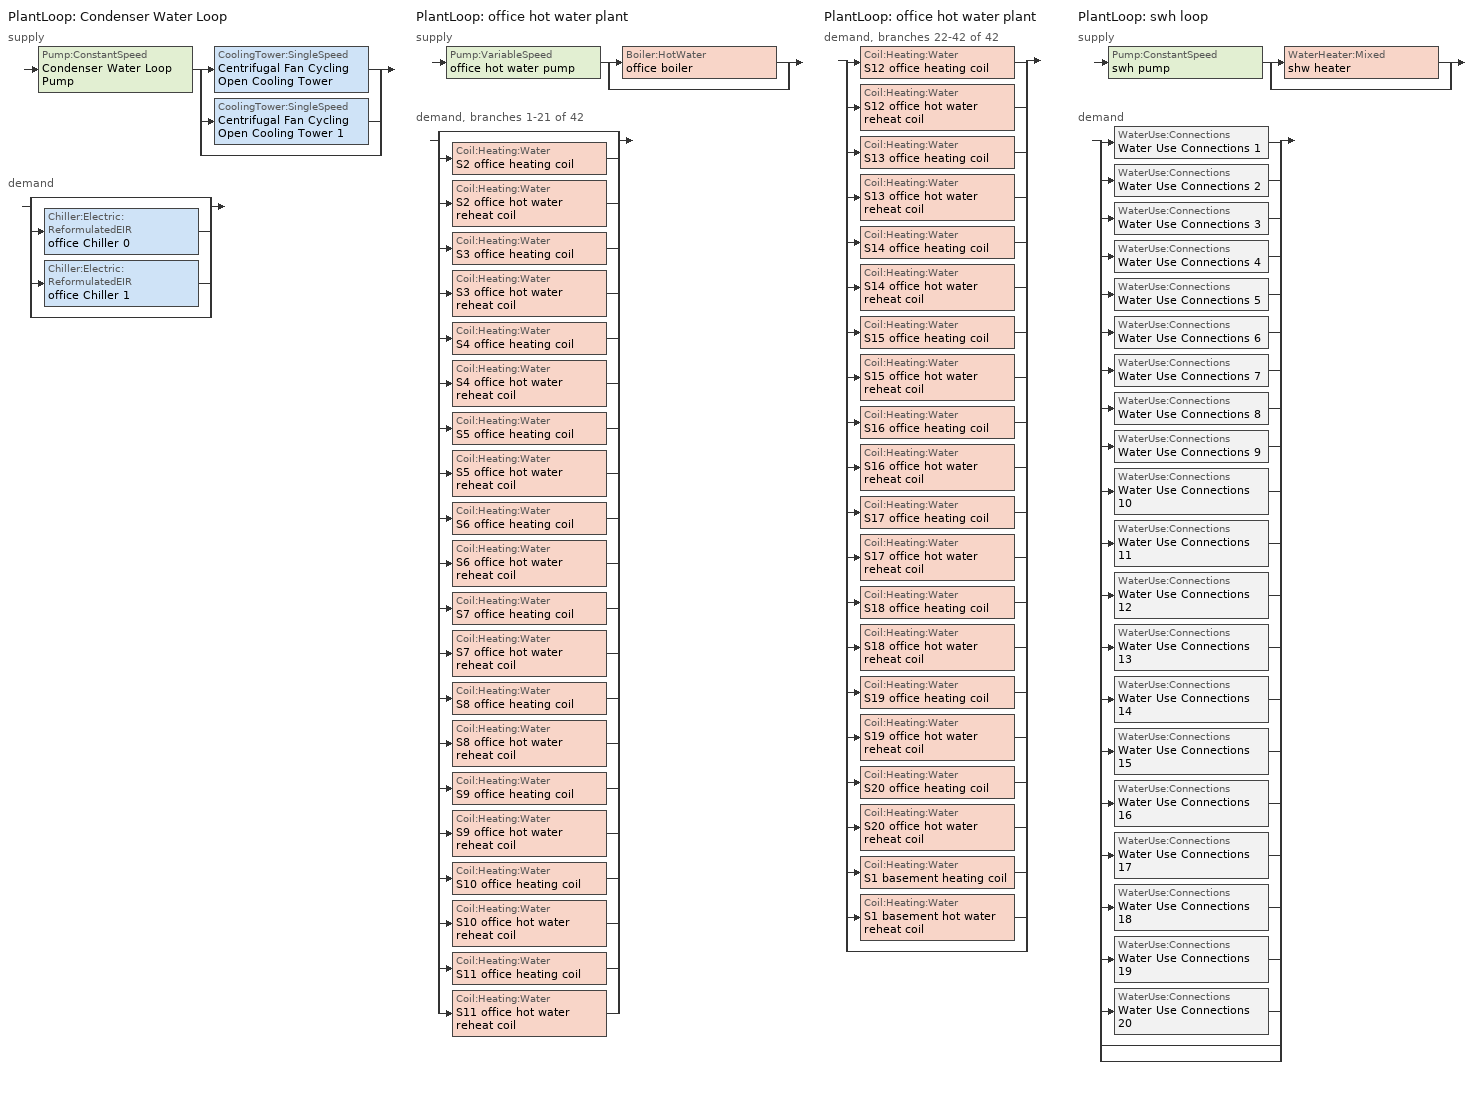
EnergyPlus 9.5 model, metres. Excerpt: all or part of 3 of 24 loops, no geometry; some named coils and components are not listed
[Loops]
PlantLoop 'Condenser Water Loop'
 supply: Pump:ConstantSpeed 'Condenser Water Loop Pump' > split
  | CoolingTower:SingleSpeed 'Centrifugal Fan Cycling Open Cooling Tower'
  | CoolingTower:SingleSpeed 'Centrifugal Fan Cycling Open Cooling Tower 1'
  | bypass
 demand: split
  | bypass
  | Chiller:Electric:ReformulatedEIR 'office Chiller 0'
  | Chiller:Electric:ReformulatedEIR 'office Chiller 1'
  | bypass
PlantLoop 'office hot water plant'
 supply: Pump:VariableSpeed 'office hot water pump' > split
  | Boiler:HotWater 'office boiler'
  | bypass
 demand, branches 1-21 of 42: split
  | bypass
  | Coil:Heating:Water 'S2 office heating coil'
  | Coil:Heating:Water 'S2 office hot water reheat coil'
  | Coil:Heating:Water 'S3 office heating coil'
  | Coil:Heating:Water 'S3 office hot water reheat coil'
  | Coil:Heating:Water 'S4 office heating coil'
  | Coil:Heating:Water 'S4 office hot water reheat coil'
  | Coil:Heating:Water 'S5 office heating coil'
  | Coil:Heating:Water 'S5 office hot water reheat coil'
  | Coil:Heating:Water 'S6 office heating coil'
  | Coil:Heating:Water 'S6 office hot water reheat coil'
  | Coil:Heating:Water 'S7 office heating coil'
  | Coil:Heating:Water 'S7 office hot water reheat coil'
  | Coil:Heating:Water 'S8 office heating coil'
  | Coil:Heating:Water 'S8 office hot water reheat coil'
  | Coil:Heating:Water 'S9 office heating coil'
  | Coil:Heating:Water 'S9 office hot water reheat coil'
  | Coil:Heating:Water 'S10 office heating coil'
  | Coil:Heating:Water 'S10 office hot water reheat coil'
  | Coil:Heating:Water 'S11 office heating coil'
  | Coil:Heating:Water 'S11 office hot water reheat coil'
PlantLoop 'office hot water plant'
 demand, branches 22-42 of 42: split
  | Coil:Heating:Water 'S12 office heating coil'
  | Coil:Heating:Water 'S12 office hot water reheat coil'
  | Coil:Heating:Water 'S13 office heating coil'
  | Coil:Heating:Water 'S13 office hot water reheat coil'
  | Coil:Heating:Water 'S14 office heating coil'
  | Coil:Heating:Water 'S14 office hot water reheat coil'
  | Coil:Heating:Water 'S15 office heating coil'
  | Coil:Heating:Water 'S15 office hot water reheat coil'
  | Coil:Heating:Water 'S16 office heating coil'
  | Coil:Heating:Water 'S16 office hot water reheat coil'
  | Coil:Heating:Water 'S17 office heating coil'
  | Coil:Heating:Water 'S17 office hot water reheat coil'
  | Coil:Heating:Water 'S18 office heating coil'
  | Coil:Heating:Water 'S18 office hot water reheat coil'
  | Coil:Heating:Water 'S19 office heating coil'
  | Coil:Heating:Water 'S19 office hot water reheat coil'
  | Coil:Heating:Water 'S20 office heating coil'
  | Coil:Heating:Water 'S20 office hot water reheat coil'
  | Coil:Heating:Water 'S1 basement heating coil'
  | Coil:Heating:Water 'S1 basement hot water reheat coil'
  | bypass
PlantLoop 'swh loop'
 supply: Pump:ConstantSpeed 'swh pump' > split
  | WaterHeater:Mixed 'shw heater'
  | bypass
 demand: split
  | WaterUse:Connections 'Water Use Connections 1'
  | WaterUse:Connections 'Water Use Connections 2'
  | WaterUse:Connections 'Water Use Connections 3'
  | WaterUse:Connections 'Water Use Connections 4'
  | WaterUse:Connections 'Water Use Connections 5'
  | WaterUse:Connections 'Water Use Connections 6'
  | WaterUse:Connections 'Water Use Connections 7'
  | WaterUse:Connections 'Water Use Connections 8'
  | WaterUse:Connections 'Water Use Connections 9'
  | WaterUse:Connections 'Water Use Connections 10'
  | WaterUse:Connections 'Water Use Connections 11'
  | WaterUse:Connections 'Water Use Connections 12'
  | WaterUse:Connections 'Water Use Connections 13'
  | WaterUse:Connections 'Water Use Connections 14'
  | WaterUse:Connections 'Water Use Connections 15'
  | WaterUse:Connections 'Water Use Connections 16'
  | WaterUse:Connections 'Water Use Connections 17'
  | WaterUse:Connections 'Water Use Connections 18'
  | WaterUse:Connections 'Water Use Connections 19'
  | WaterUse:Connections 'Water Use Connections 20'
  | bypass
  | bypass
[Coil:Heating:Water] U-Factor Times Area Value {W/K}=Autosize; Maximum Water Flow Rate {m3/s}=Autosize; Performance Input Method=UFactorTimesAreaAndDesignWaterFlowRate; Rated Capacity {W}=Autosize; Rated Inlet Water Temperature {C}=82.22; Rated Inlet Air Temperature {C}=16.6; Rated Outlet Water Temperature {C}=71.1; Rated Outlet Air Temperature {C}=32.2; Rated Ratio for Air and Water Convection=0.5
Name | Availability Schedule
S1 basement hot water reheat coil | basement hvac year
S10 office hot water reheat coil; S11 office hot water reheat coil; S12 office hot water reheat coil; S13 office hot water reheat coil; S14 office hot water reheat coil; S15 office hot water reheat coil; S16 office hot water reheat coil; S17 office hot water reheat coil; S18 office hot water reheat coil; S19 office hot water reheat coil; S2 office hot water reheat coil; S20 office hot water reheat coil; S3 office hot water reheat coil; S4 office hot water reheat coil; S5 office hot water reheat coil; S6 office hot water reheat coil; S7 office hot water reheat coil; S8 office hot water reheat coil; S9 office hot water reheat coil | office hvac year
[SetpointManager:Scheduled] Control Variable=Temperature
Name | Schedule
Setpoint Manager Scheduled 1 | Condenser Water Loop Temp - 26.6667C
office hot water setpoint manager | hot water supply temperature
Setpoint Manager Scheduled 2 | swh setpoint temp
[PlantLoop] Fluid Type=Water; Maximum Loop Flow Rate {m3/s}=Autosize; Minimum Loop Flow Rate {m3/s}=0; Plant Loop Volume {m3}=Autocalculate; Load Distribution Scheme=Optimal; Plant Loop Demand Calculation Scheme=SingleSetpoint
Name | Plant Equipment Operation Scheme | Maximum Loop Temperature {C} | Minimum Loop Temperature {C}
Condenser Water Loop | Condenser Water Loop Operation Schemes | 80 | 5
office hot water plant | office hot water plant Operation Schemes | 100 | 0
swh loop | swh loop Operation Schemes | 100 | 0
[Sizing:Plant] Sizing Option=NonCoincident; Zone Timesteps in Averaging Window=1; Coincident Sizing Factor Mode=None
Name | Loop Type | Design Loop Exit Temperature {C} | Loop Design Temperature Difference {deltaC}
Condenser Water Loop | Condenser | 29.4444 | 5.55556
office hot water plant | Heating | 82.22 | 22.22
swh loop | heating | 60 | 5
[Pump:ConstantSpeed] Design Flow Rate {m3/s}=Autosize; Design Power Consumption {W}=Autosize; Fraction of Motor Inefficiencies to Fluid Stream=0; Pump Control Type=Intermittent; Design Power Sizing Method=PowerPerFlowPerPressure; Design Electric Power per Unit Flow Rate {W/(m3/s)}=348701.1; Design Shaft Power per Unit Flow Rate per Unit Head {W/((m3/s)-Pa)}=1.28205
Name | Design Pump Head {Pa} | Motor Efficiency
Condenser Water Loop Pump | 148557 | 0.9
swh pump | 179352 | 0.85
[PlantEquipmentOperationSchemes] Control Scheme 1 Schedule=Always On Discrete
Name | Control Scheme 1
Condenser Water Loop Operation Schemes | Condenser Water Loop Cooling Operation Scheme
office hot water plant Operation Schemes | office hot water plant Heating Operation Scheme
swh loop Operation Schemes | swh loop Heating Operation Scheme
[PlantEquipmentOperation:CoolingLoad]
Condenser Water Loop Cooling Operation Scheme: Load Range 1 Lower Limit {W}=0; Load Range 1 Upper Limit {W}=1000000000; Range 1 Equipment List=Condenser Water Loop Cooling Equipment List
[PlantEquipmentList]
Condenser Water Loop Cooling Equipment List: Centrifugal Fan Cycling Open Cooling Tower, Centrifugal Fan Cycling Open Cooling Tower 1
office hot water plant Heating Equipment List: office boiler
swh loop Heating Equipment List: shw heater
[CoolingTower:SingleSpeed] Design Water Flow Rate {m3/s}=Autosize; Design Air Flow Rate {m3/s}=Autosize; Design Fan Power {W}=Autosize; Design U-Factor Times Area Value {W/K}=Autosize; Free Convection Regime Air Flow Rate {m3/s}=Autosize; Free Convection Regime Air Flow Rate Sizing Factor=0.1; Free Convection Regime U-Factor Times Area Value {W/K}=Autosize; Free Convection U-Factor Times Area Value Sizing Factor=0.1; Performance Input Method=UFactorTimesAreaAndDesignWaterFlowRate; Heat Rejection Capacity and Nominal Capacity Sizing Ratio=1.25; Free Convection Capacity {W}=0; Free Convection Nominal Capacity Sizing Factor=0.1; Design Inlet Air Dry-Bulb Temperature {C}=25.6; Design Inlet Air Wet-Bulb Temperature {C}=25.6; Design Approach Temperature {deltaC}=Autosize; Design Range Temperature {deltaC}=Autosize; Basin Heater Capacity {W/K}=0; Basin Heater Setpoint Temperature {C}=2; Evaporation Loss Mode=LossFactor; Evaporation Loss Factor {percent/K}=0.2; Drift Loss Percent {percent}=0.008; Blowdown Calculation Mode=ConcentrationRatio; Blowdown Concentration Ratio=3; Capacity Control=FanCycling; Number of Cells=2; Cell Control=MinimalCell; Cell Minimum  Water Flow Rate Fraction=0.33; Cell Maximum Water Flow Rate Fraction=2.5; Sizing Factor=0.5
Centrifugal Fan Cycling Open Cooling Tower; Centrifugal Fan Cycling Open Cooling Tower 1
[Pump:VariableSpeed]
office hot water pump: Design Maximum Flow Rate {m3/s}=Autosize; Design Pump Head {Pa}=179352; Design Power Consumption {W}=Autosize; Motor Efficiency=0.875; Fraction of Motor Inefficiencies to Fluid Stream=0; Coefficient 1 of the Part Load Performance Curve=0; Coefficient 2 of the Part Load Performance Curve=1; Coefficient 3 of the Part Load Performance Curve=0; Coefficient 4 of the Part Load Performance Curve=0; Design Minimum Flow Rate {m3/s}=0; Pump Control Type=Intermittent; Skin Loss Radiative Fraction=0.5; Design Power Sizing Method=PowerPerFlowPerPressure; Design Electric Power per Unit Flow Rate {W/(m3/s)}=348701.1; Design Shaft Power per Unit Flow Rate per Unit Head {W/((m3/s)-Pa)}=1.28205; Design Minimum Flow Rate Fraction=0
[Boiler:HotWater]
office boiler: Fuel Type=NaturalGas; Nominal Capacity {W}=Autosize; Nominal Thermal Efficiency=0.78; Efficiency Curve Temperature Evaluation Variable=LeavingBoiler; Normalized Boiler Efficiency Curve=BlrHWBlrFIRRatio_fQRatioSI; Design Water Flow Rate {m3/s}=Autosize; Minimum Part Load Ratio=0; Maximum Part Load Ratio=1.2; Optimum Part Load Ratio=1; Water Outlet Upper Temperature Limit {C}=95; Boiler Flow Mode=LeavingSetpointModulated; Parasitic Electric Load {W}=0; Sizing Factor=1
[PlantEquipmentOperation:HeatingLoad] Load Range 1 Lower Limit {W}=0; Load Range 1 Upper Limit {W}=1000000000
Name | Range 1 Equipment List
office hot water plant Heating Operation Scheme | office hot water plant Heating Equipment List
swh loop Heating Operation Scheme | swh loop Heating Equipment List
[WaterHeater:Mixed]
shw heater: Tank Volume {m3}=0.7571; Setpoint Temperature Schedule=swh setpoint temp; Deadband Temperature Difference {deltaC}=2; Maximum Temperature Limit {C}=82.2222; Heater Control Type=Cycle; Heater Maximum Capacity {W}=845000; Heater Minimum Capacity {W}=0; Heater Ignition Minimum Flow Rate {m3/s}=0; Heater Ignition Delay {s}=0; Heater Fuel Type=NaturalGas; Heater Thermal Efficiency=0.78; Off Cycle Parasitic Fuel Consumption Rate {W}=20; Off Cycle Parasitic Fuel Type=NaturalGas; Off Cycle Parasitic Heat Fraction to Tank=0.8; On Cycle Parasitic Fuel Consumption Rate {W}=0; On Cycle Parasitic Fuel Type=NaturalGas; On Cycle Parasitic Heat Fraction to Tank=0; Ambient Temperature Indicator=SCHEDULE; Ambient Temperature Schedule=swh heater ambient temp; Off Cycle Loss Coefficient to Ambient Temperature {W/K}=6; Off Cycle Loss Fraction to Zone=1; On Cycle Loss Coefficient to Ambient Temperature {W/K}=6; On Cycle Loss Fraction to Zone=1; Use Side Effectiveness=1; Source Side Effectiveness=1; Use Side Design Flow Rate {m3/s}=Autosize; Source Side Design Flow Rate {m3/s}=Autosize; Indirect Water Heating Recovery Time {hr}=1.5; Source Side Flow Control Mode=IndirectHeatPrimarySetpoint
[WaterUse:Connections]
Name | Water Use Equipment 1
Water Use Connections 1 | Water Use Equipment 1
Water Use Connections 2 | Water Use Equipment 2
Water Use Connections 3 | Water Use Equipment 3
Water Use Connections 4 | Water Use Equipment 4
Water Use Connections 5 | Water Use Equipment 5
Water Use Connections 6 | Water Use Equipment 6
Water Use Connections 7 | Water Use Equipment 7
Water Use Connections 8 | Water Use Equipment 8
Water Use Connections 9 | Water Use Equipment 9
Water Use Connections 10 | Water Use Equipment 10
Water Use Connections 11 | Water Use Equipment 11
Water Use Connections 12 | Water Use Equipment 12
Water Use Connections 13 | Water Use Equipment 13
Water Use Connections 14 | Water Use Equipment 14
Water Use Connections 15 | Water Use Equipment 15
Water Use Connections 16 | Water Use Equipment 16
Water Use Connections 17 | Water Use Equipment 17
Water Use Connections 18 | Water Use Equipment 18
Water Use Connections 19 | Water Use Equipment 19
Water Use Connections 20 | Water Use Equipment 20
[WaterUse:Equipment] Peak Flow Rate {m3/s}=2.41253e-05; Sensible Fraction Schedule=swh equipment sensible; Latent Fraction Schedule=swh equipment latent
Name | Flow Rate Fraction Schedule | Target Temperature Schedule | Zone
Water Use Equipment 1 | basement water use year | swh target temp 43.3 | S1 basement core
Water Use Equipment 2 | office water use year | swh target temp 43.3 1 | S2 office core
Water Use Equipment 3 | office water use year | swh target temp 43.3 2 | S3 office core
Water Use Equipment 4 | office water use year | swh target temp 43.3 3 | S4 office core
Water Use Equipment 5 | office water use year | swh target temp 43.3 4 | S5 office core
Water Use Equipment 6 | office water use year | swh target temp 43.3 5 | S6 office core
Water Use Equipment 7 | office water use year | swh target temp 43.3 6 | S7 office core
Water Use Equipment 8 | office water use year | swh target temp 43.3 7 | S8 office core
Water Use Equipment 9 | office water use year | swh target temp 43.3 8 | S9 office core
Water Use Equipment 10 | office water use year | swh target temp 43.3 9 | S10 office core
Water Use Equipment 11 | office water use year | swh target temp 43.3 10 | S11 office core
Water Use Equipment 12 | office water use year | swh target temp 43.3 11 | S12 office core
Water Use Equipment 13 | office water use year | swh target temp 43.3 12 | S13 office core
Water Use Equipment 14 | office water use year | swh target temp 43.3 13 | S14 office core
Water Use Equipment 15 | office water use year | swh target temp 43.3 14 | S15 office core
Water Use Equipment 16 | office water use year | swh target temp 43.3 15 | S16 office core
Water Use Equipment 17 | office water use year | swh target temp 43.3 16 | S17 office core
Water Use Equipment 18 | office water use year | swh target temp 43.3 17 | S18 office core
Water Use Equipment 19 | office water use year | swh target temp 43.3 18 | S19 office core
Water Use Equipment 20 | office water use year | swh target temp 43.3 19 | S20 office core
[AvailabilityManager:HighTemperatureTurnOff]
Name | Temperature {C}
Condenser Water Loop high-T off | 80
office hot water plant high-T off; swh loop high-T off | 100
[Schedule:Year]
basement hvac year: basement hvac week 0, 1, 1, 12, 31
office hvac year: office hvac week 0, 1, 1, 12, 31
basement water use year: basement water use week 0, 1, 1, 12, 31
office water use year: office water use week 0, 1, 1, 12, 31
Condenser Water Loop Temp - 26.6667C: Condenser Water Loop Temp - 26.6667C Week Rule - Jan1-Dec31, 1, 1, 12, 31
[Schedule:Week:Daily]
basement hvac week 0: basement hvac week 0 Sunday, basement hvac week 0 Wednesday, basement hvac week 0 Wednesday, basement hvac week 0 Wednesday, basement hvac week 0 Thursday, basement hvac week 0 Friday, basement hvac week 0 Saturday, basement hvac week 0 Holiday, basement hvac week 0 Summer design, basement hvac week 0 Winter design, basement hvac week 0 Holiday, basement hvac week 0 Holiday
office hvac week 0: office hvac week 0 Sunday, office hvac week 0 Wednesday, office hvac week 0 Wednesday, office hvac week 0 Wednesday, office hvac week 0 Thursday, office hvac week 0 Friday, office hvac week 0 Saturday, office hvac week 0 Holiday, office hvac week 0 Summer design, office hvac week 0 Winter design, office hvac week 0 Holiday, office hvac week 0 Holiday
basement water use week 0: basement water use week 0 Sunday, basement water use week 0 Wednesday, basement water use week 0 Wednesday, basement water use week 0 Wednesday, basement water use week 0 Thursday, basement water use week 0 Friday, basement water use week 0 Saturday, basement water use week 0 Holiday, basement water use week 0 Summer design, basement water use week 0 Winter design, basement water use week 0 Holiday, basement water use week 0 Holiday
office water use week 0: office water use week 0 Sunday, office water use week 0 Wednesday, office water use week 0 Wednesday, office water use week 0 Wednesday, office water use week 0 Thursday, office water use week 0 Friday, office water use week 0 Saturday, office water use week 0 Holiday, office water use week 0 Summer design, office water use week 0 Winter design, office water use week 0 Holiday, office water use week 0 Holiday
Condenser Water Loop Temp - 26.6667C Week Rule - Jan1-Dec31: Condenser Water Loop Temp - 26.6667C Default, Condenser Water Loop Temp - 26.6667C Default, Condenser Water Loop Temp - 26.6667C Default, Condenser Water Loop Temp - 26.6667C Default, Condenser Water Loop Temp - 26.6667C Default, Condenser Water Loop Temp - 26.6667C Default, Condenser Water Loop Temp - 26.6667C Default, Condenser Water Loop Temp - 26.6667C Default, Condenser Water Loop Temp - 26.6667C Default, Condenser Water Loop Temp - 26.6667C Default, Condenser Water Loop Temp - 26.6667C Default, Condenser Water Loop Temp - 26.6667C Default
[Schedule:Day:Interval]
basement hvac week 0 Sunday; basement hvac week 0 Holiday; office hvac week 0 Sunday; office hvac week 0 Holiday; basement water use week 0 Winter design; office water use week 0 Winter design: No, 01:00, 0, 02:00, 0, 03:00, 0, 04:00, 0, 05:00, 0, 06:00, 0, 07:00, 0, 08:00, 0, 09:00, 0, 10:00, 0, 11:00, 0, 12:00, 0, 13:00, 0, 14:00, 0, 15:00, 0, 16:00, 0, 17:00, 0, 18:00, 0, 19:00, 0, 20:00, 0, 21:00, 0, 22:00, 0, 23:00, 0, 24:00, 0
basement hvac week 0 Wednesday; basement hvac week 0 Thursday; basement hvac week 0 Friday; basement hvac week 0 Summer design; office hvac week 0 Wednesday; office hvac week 0 Thursday; office hvac week 0 Friday; office hvac week 0 Summer design: No, 01:00, 0, 02:00, 0, 03:00, 0, 04:00, 0, 05:00, 0, 06:00, 0, 07:00, 1, 08:00, 1, 09:00, 1, 10:00, 1, 11:00, 1, 12:00, 1, 13:00, 1, 14:00, 1, 15:00, 1, 16:00, 1, 17:00, 1, 18:00, 1, 19:00, 1, 20:00, 1, 21:00, 1, 22:00, 1, 23:00, 0, 24:00, 0
basement hvac week 0 Saturday; basement hvac week 0 Winter design; office hvac week 0 Saturday; office hvac week 0 Winter design: No, 01:00, 0, 02:00, 0, 03:00, 0, 04:00, 0, 05:00, 0, 06:00, 0, 07:00, 1, 08:00, 1, 09:00, 1, 10:00, 1, 11:00, 1, 12:00, 1, 13:00, 1, 14:00, 1, 15:00, 1, 16:00, 1, 17:00, 1, 18:00, 1, 19:00, 0, 20:00, 0, 21:00, 0, 22:00, 0, 23:00, 0, 24:00, 0
basement water use week 0 Friday; basement water use week 0 Thursday; basement water use week 0 Wednesday; office water use week 0 Friday; office water use week 0 Thursday; office water use week 0 Wednesday: No, 01:00, 0.05, 02:00, 0.05, 03:00, 0.05, 04:00, 0.05, 05:00, 0.05, 06:00, 0.08, 07:00, 0.07, 08:00, 0.19, 09:00, 0.35, 10:00, 0.38, 11:00, 0.39, 12:00, 0.47, 13:00, 0.57, 14:00, 0.54, 15:00, 0.34, 16:00, 0.33, 17:00, 0.44, 18:00, 0.26, 19:00, 0.21, 20:00, 0.15, 21:00, 0.17, 22:00, 0.08, 23:00, 0.05, 24:00, 0.05
basement water use week 0 Holiday; basement water use week 0 Sunday; office water use week 0 Holiday; office water use week 0 Sunday: No, 01:00, 0.04, 02:00, 0.04, 03:00, 0.04, 04:00, 0.04, 05:00, 0.04, 06:00, 0.07, 07:00, 0.04, 08:00, 0.04, 09:00, 0.04, 10:00, 0.04, 11:00, 0.04, 12:00, 0.06, 13:00, 0.06, 14:00, 0.09, 15:00, 0.06, 16:00, 0.04, 17:00, 0.04, 18:00, 0.04, 19:00, 0.04, 20:00, 0.04, 21:00, 0.04, 22:00, 0.07, 23:00, 0.04, 24:00, 0.04
basement water use week 0 Saturday; office water use week 0 Saturday: No, 01:00, 0.05, 02:00, 0.05, 03:00, 0.05, 04:00, 0.05, 05:00, 0.05, 06:00, 0.08, 07:00, 0.07, 08:00, 0.11, 09:00, 0.15, 10:00, 0.21, 11:00, 0.19, 12:00, 0.23, 13:00, 0.2, 14:00, 0.19, 15:00, 0.15, 16:00, 0.12, 17:00, 0.14, 18:00, 0.07, 19:00, 0.07, 20:00, 0.07, 21:00, 0.07, 22:00, 0.09, 23:00, 0.05, 24:00, 0.05
basement water use week 0 Summer design; office water use week 0 Summer design: No, 01:00, 1, 02:00, 1, 03:00, 1, 04:00, 1, 05:00, 1, 06:00, 1, 07:00, 1, 08:00, 1, 09:00, 1, 10:00, 1, 11:00, 1, 12:00, 1, 13:00, 1, 14:00, 1, 15:00, 1, 16:00, 1, 17:00, 1, 18:00, 1, 19:00, 1, 20:00, 1, 21:00, 1, 22:00, 1, 23:00, 1, 24:00, 1
Condenser Water Loop Temp - 26.6667C Default: No, 24:00, 26.6667
[Schedule:Constant]
Always On Discrete: OnOff, 1
hot water supply temperature: shw_temp, 82.22
swh equipment latent: fractional, 0.05
swh equipment sensible: fractional, 0.2
swh heater ambient temp: temp_setpoint, 22
swh setpoint temp: shw_temp, 60
swh target temp 43.3; swh target temp 43.3 1; swh target temp 43.3 10; swh target temp 43.3 11; swh target temp 43.3 12; swh target temp 43.3 13; swh target temp 43.3 14; swh target temp 43.3 15; swh target temp 43.3 16; swh target temp 43.3 17; swh target temp 43.3 18; swh target temp 43.3 19; swh target temp 43.3 2; swh target temp 43.3 3; swh target temp 43.3 4; swh target temp 43.3 5; swh target temp 43.3 6; swh target temp 43.3 7; swh target temp 43.3 8; swh target temp 43.3 9: shw_temp, 43.3
[Curve:Quadratic]
BlrHWBlrFIRRatio_fQRatioSI: Coefficient1 Constant=0.6267; Coefficient2 x=0.674; Coefficient3 x**2=-0.3073; Minimum Value of x=0; Maximum Value of x=100; Minimum Curve Output=0.75
